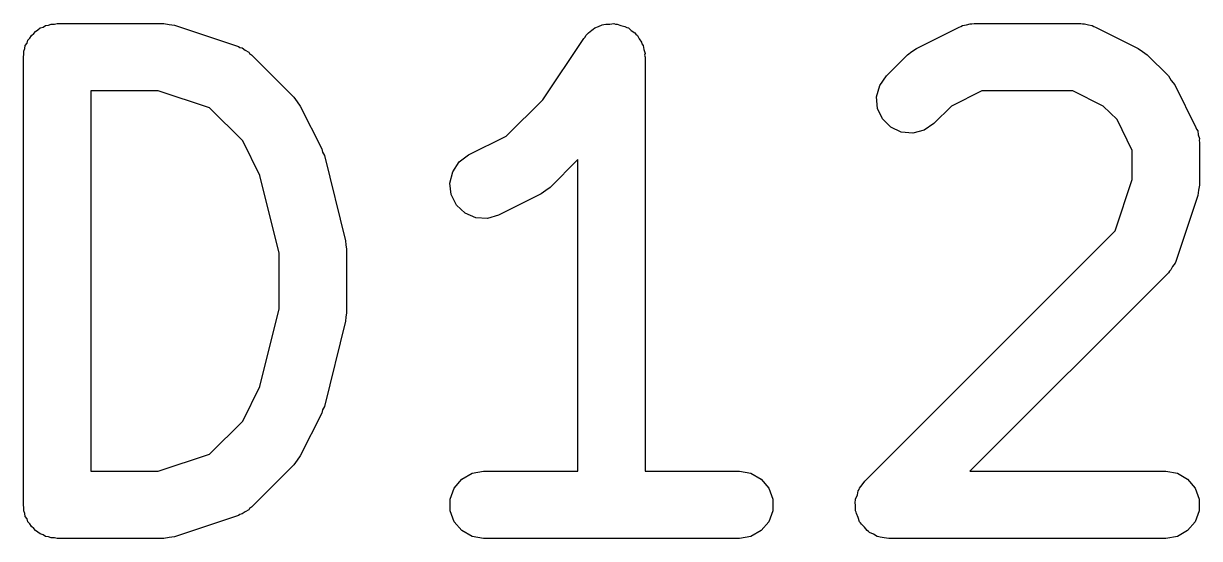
# Model space of a CAD drawing. Extents: x 35 to 250, y -99 to -35.
# Drawn here: x 246.202 to 248.828, y -50.212 to -49.062 of the extents above; entities that cross this region are included whole.
import ezdxf

# ---------------------------------------------------------------- set-up
doc = ezdxf.new("R2010")
doc.units = 0
doc.header["$MEASUREMENT"] = 0
doc.layers.add('BLACK', color=7, linetype='CONTINUOUS')

msp = doc.modelspace()

# ---------------------------------------------------------------- linework, layer by layer
at = {"layer": 'Black'}
for p, q in [((246.225, -49.085), (246.229, -49.0799)), ((246.229, -49.0799), (246.234, -49.0766)), ((246.234, -49.0766), (246.239, -49.0724)), ((246.239, -49.0724), (246.246, -49.0702)), ((246.246, -49.0702), (246.251, -49.0669)), ((246.251, -49.0669), (246.258, -49.0658)), ((246.258, -49.0658), (246.264, -49.0635)), ((246.264, -49.0635), (246.271, -49.0635)), ((246.271, -49.0635), (246.277, -49.0624)), ((246.277, -49.0624), (246.515, -49.0624)), ((246.515, -49.0624), (246.527, -49.0645)), ((246.527, -49.0645), (246.539, -49.0662)), ((246.539, -49.0662), (246.682, -49.1138)), ((247.464, -49.0834), (247.471, -49.0769)), ((247.471, -49.0769), (247.474, -49.0751)), ((247.474, -49.0751), (247.478, -49.0724)), ((247.478, -49.0724), (247.486, -49.0694)), ((247.486, -49.0694), (247.494, -49.0654)), ((247.494, -49.0654), (247.498, -49.0649)), ((247.498, -49.0649), (247.502, -49.0635)), ((247.502, -49.0635), (247.511, -49.0635)), ((247.511, -49.0635), (247.52, -49.0625)), ((247.52, -49.0625), (247.524, -49.0635)), ((247.524, -49.0635), (247.528, -49.0635)), ((247.528, -49.0635), (247.536, -49.0666)), ((247.536, -49.0666), (247.545, -49.0687)), ((247.545, -49.0687), (247.549, -49.071)), ((247.549, -49.071), (247.553, -49.0724)), ((247.553, -49.0724), (247.559, -49.0782)), ((247.559, -49.0782), (247.567, -49.0831)), ((248.196, -49.1179), (248.291, -49.0703)), ((248.291, -49.0703), (248.295, -49.0691)), ((248.295, -49.0691), (248.299, -49.0669)), ((248.299, -49.0669), (248.308, -49.0654)), ((248.308, -49.0654), (248.316, -49.0629)), ((248.316, -49.0629), (248.32, -49.0631)), ((248.32, -49.0631), (248.325, -49.0624)), ((248.325, -49.0624), (248.563, -49.0624)), ((248.563, -49.0624), (248.567, -49.0631)), ((248.567, -49.0631), (248.571, -49.0629)), ((248.571, -49.0629), (248.58, -49.0654)), ((248.58, -49.0654), (248.588, -49.0669)), ((248.588, -49.0669), (248.592, -49.0691)), ((248.592, -49.0691), (248.596, -49.0703)), ((248.596, -49.0703), (248.691, -49.1179)), ((246.206, -49.1117), (246.21, -49.106)), ((246.21, -49.106), (246.212, -49.0999)), ((246.212, -49.0999), (246.216, -49.0949)), ((246.216, -49.0949), (246.22, -49.0892)), ((246.22, -49.0892), (246.225, -49.085)), ((247.362, -49.2325), (247.453, -49.0958)), ((247.453, -49.0958), (247.456, -49.0928)), ((247.456, -49.0928), (247.458, -49.0892)), ((247.458, -49.0892), (247.464, -49.0834)), ((247.567, -49.0831), (247.569, -49.0865)), ((247.569, -49.0865), (247.573, -49.0892)), ((247.573, -49.0892), (247.577, -49.0969)), ((247.577, -49.0969), (247.582, -49.1041)), ((247.582, -49.1041), (247.583, -49.1081)), ((246.202, -49.1374), (246.203, -49.1309)), ((246.203, -49.1244), (246.205, -49.1182)), ((246.203, -49.1309), (246.203, -49.1244)), ((246.205, -49.1182), (246.206, -49.1117)), ((246.682, -49.1138), (246.685, -49.1159)), ((246.685, -49.1159), (246.69, -49.117)), ((246.69, -49.117), (246.697, -49.1221)), ((246.697, -49.1221), (246.705, -49.1263)), ((246.705, -49.1263), (246.707, -49.1295)), ((246.707, -49.1295), (246.711, -49.132)), ((246.711, -49.132), (246.806, -49.2272)), ((247.583, -49.1081), (247.586, -49.1117)), ((247.586, -49.1117), (247.587, -49.1205)), ((247.587, -49.1205), (247.59, -49.1291)), ((247.59, -49.1291), (247.589, -49.1333)), ((248.129, -49.1796), (248.176, -49.132)), ((248.176, -49.132), (248.186, -49.1251)), ((248.186, -49.1251), (248.196, -49.1179)), ((248.691, -49.1179), (248.701, -49.1251)), ((248.701, -49.1251), (248.711, -49.132)), ((248.711, -49.132), (248.759, -49.1796)), ((246.202, -50.1374), (246.202, -49.1374)), ((247.589, -49.1333), (247.59, -49.1374)), ((247.59, -49.1374), (247.59, -50.0624)), ((248.114, -49.2009), (248.129, -49.1796)), ((248.759, -49.1796), (248.765, -49.1894)), ((248.107, -49.2261), (248.114, -49.2009)), ((248.765, -49.1894), (248.773, -49.1991)), ((248.773, -49.1991), (248.82, -49.2943)), ((246.352, -49.2124), (246.352, -50.0624)), ((246.503, -49.2124), (246.352, -49.2124)), ((246.617, -49.2506), (246.503, -49.2124)), ((246.806, -49.2272), (246.813, -49.237)), ((246.813, -49.237), (246.82, -49.2467)), ((247.28, -49.3138), (247.362, -49.2325)), ((248.109, -49.252), (248.107, -49.2261)), ((248.342, -49.2124), (248.274, -49.2466)), ((248.545, -49.2124), (248.342, -49.2124)), ((248.613, -49.2466), (248.545, -49.2124)), ((246.692, -49.3247), (246.617, -49.2506)), ((246.82, -49.2467), (246.868, -49.3419)), ((248.12, -49.2756), (248.109, -49.252)), ((248.274, -49.2466), (248.235, -49.2857)), ((248.644, -49.277), (248.613, -49.2466)), ((248.139, -49.2941), (248.12, -49.2756)), ((248.235, -49.2857), (248.213, -49.3006)), ((248.678, -49.3456), (248.644, -49.277)), ((247.196, -49.356), (247.28, -49.3138)), ((248.162, -49.3051), (248.139, -49.2941)), ((248.188, -49.3073), (248.162, -49.3051)), ((248.213, -49.3006), (248.188, -49.3073)), ((248.82, -49.2943), (248.821, -49.2985)), ((248.821, -49.2985), (248.824, -49.3022)), ((248.824, -49.3022), (248.825, -49.3109)), ((248.825, -49.3109), (248.828, -49.3193)), ((246.73, -49.4017), (246.692, -49.3247)), ((246.868, -49.3419), (246.87, -49.3498)), ((248.828, -49.3193), (248.827, -49.3236)), ((248.827, -49.3236), (248.828, -49.3279)), ((248.828, -49.3279), (248.828, -49.4231)), ((246.87, -49.3498), (246.874, -49.3573)), ((246.874, -49.3573), (246.921, -49.5478)), ((247.175, -49.3715), (247.196, -49.356)), ((247.44, -49.3661), (247.378, -49.4285)), ((247.44, -50.0624), (247.44, -49.3661)), ((248.678, -49.4109), (248.678, -49.3456)), ((247.154, -49.4186), (247.161, -49.3933)), ((247.161, -49.3933), (247.175, -49.3715)), ((246.773, -49.5752), (246.73, -49.4017)), ((247.157, -49.4445), (247.154, -49.4186)), ((248.64, -49.5254), (248.678, -49.4109)), ((247.169, -49.4678), (247.157, -49.4445)), ((247.358, -49.4426), (247.263, -49.4902)), ((247.368, -49.4354), (247.358, -49.4426)), ((247.378, -49.4285), (247.368, -49.4354)), ((248.824, -49.4468), (248.777, -49.5897)), ((248.826, -49.4349), (248.824, -49.4468)), ((248.828, -49.4231), (248.826, -49.4349)), ((247.188, -49.4857), (247.169, -49.4678)), ((247.212, -49.496), (247.188, -49.4857)), ((247.238, -49.4976), (247.212, -49.496)), ((247.263, -49.4902), (247.238, -49.4976)), ((248.081, -50.0843), (248.64, -49.5254)), ((246.921, -49.5478), (246.922, -49.5569)), ((246.773, -49.6996), (246.773, -49.5752)), ((246.922, -49.5569), (246.923, -49.566)), ((246.923, -49.566), (246.923, -49.7088)), ((248.768, -49.6049), (248.764, -49.6126)), ((248.774, -49.5976), (248.768, -49.6049)), ((248.775, -49.5935), (248.774, -49.5976)), ((248.777, -49.5897), (248.775, -49.5935)), ((248.759, -49.619), (248.315, -50.0624)), ((248.761, -49.6154), (248.759, -49.619)), ((248.764, -49.6126), (248.761, -49.6154)), ((246.73, -49.8731), (246.773, -49.6996)), ((246.923, -49.7088), (246.922, -49.7178)), ((246.921, -49.727), (246.874, -49.9175)), ((246.922, -49.7178), (246.921, -49.727)), ((246.692, -49.9501), (246.73, -49.8731)), ((246.874, -49.9175), (246.87, -49.925)), ((246.868, -49.9328), (246.82, -50.0281)), ((246.87, -49.925), (246.868, -49.9328)), ((246.617, -50.0242), (246.692, -49.9501)), ((246.503, -50.0624), (246.617, -50.0242)), ((246.806, -50.0476), (246.711, -50.1428)), ((246.813, -50.0377), (246.806, -50.0476)), ((246.82, -50.0281), (246.813, -50.0377)), ((246.352, -50.0624), (246.503, -50.0624)), ((247.181, -50.0799), (247.204, -50.0669)), ((247.204, -50.0669), (247.229, -50.0624)), ((247.229, -50.0624), (247.44, -50.0624)), ((247.59, -50.0624), (247.801, -50.0624)), ((247.801, -50.0624), (247.826, -50.0669)), ((247.826, -50.0669), (247.849, -50.0799)), ((248.315, -50.0624), (248.753, -50.0624)), ((248.753, -50.0624), (248.779, -50.0669)), ((248.779, -50.0669), (248.801, -50.0799)), ((247.155, -50.1244), (247.164, -50.0999)), ((247.164, -50.0999), (247.181, -50.0799)), ((247.849, -50.0799), (247.866, -50.0999)), ((247.866, -50.0999), (247.875, -50.1244)), ((248.066, -50.1057), (248.068, -50.103)), ((248.068, -50.103), (248.069, -50.0999)), ((248.069, -50.0999), (248.075, -50.0924)), ((248.075, -50.0924), (248.081, -50.0843)), ((248.801, -50.0799), (248.818, -50.0999)), ((248.818, -50.0999), (248.827, -50.1244)), ((247.155, -50.1504), (247.155, -50.1244)), ((247.875, -50.1244), (247.875, -50.1504)), ((248.059, -50.1308), (248.06, -50.1277)), ((248.06, -50.1244), (248.064, -50.1151)), ((248.06, -50.1277), (248.06, -50.1244)), ((248.064, -50.1151), (248.066, -50.1057)), ((248.827, -50.1244), (248.827, -50.1504)), ((246.203, -50.1438), (246.202, -50.1374)), ((246.203, -50.1504), (246.203, -50.1438)), ((246.205, -50.1566), (246.203, -50.1504)), ((246.206, -50.163), (246.205, -50.1566)), ((246.697, -50.1527), (246.69, -50.1577)), ((246.705, -50.1485), (246.697, -50.1527)), ((246.707, -50.1453), (246.705, -50.1485)), ((246.711, -50.1428), (246.707, -50.1453)), ((247.164, -50.1749), (247.155, -50.1504)), ((247.875, -50.1504), (247.866, -50.1749)), ((248.06, -50.1406), (248.059, -50.1308)), ((248.06, -50.1504), (248.06, -50.1406)), ((248.061, -50.1535), (248.06, -50.1504)), ((248.062, -50.1568), (248.061, -50.1535)), ((248.827, -50.1504), (248.818, -50.1749)), ((246.21, -50.1687), (246.206, -50.163)), ((246.212, -50.1749), (246.21, -50.1687)), ((246.216, -50.1799), (246.212, -50.1749)), ((246.22, -50.1856), (246.216, -50.1799)), ((246.682, -50.1609), (246.539, -50.2085)), ((246.685, -50.1589), (246.682, -50.1609)), ((246.69, -50.1577), (246.685, -50.1589)), ((247.181, -50.1948), (247.164, -50.1749)), ((247.866, -50.1749), (247.849, -50.1948)), ((248.066, -50.1657), (248.062, -50.1568)), ((248.069, -50.1749), (248.066, -50.1657)), ((248.071, -50.1774), (248.069, -50.1749)), ((248.073, -50.1804), (248.071, -50.1774)), ((248.08, -50.1873), (248.073, -50.1804)), ((248.818, -50.1749), (248.801, -50.1948)), ((246.225, -50.1898), (246.22, -50.1856)), ((246.229, -50.1948), (246.225, -50.1898)), ((246.234, -50.1981), (246.229, -50.1948)), ((246.239, -50.2023), (246.234, -50.1981)), ((246.246, -50.2046), (246.239, -50.2023)), ((246.251, -50.2079), (246.246, -50.2046)), ((246.258, -50.209), (246.251, -50.2079)), ((246.264, -50.2112), (246.258, -50.209)), ((246.539, -50.2085), (246.527, -50.2103)), ((247.204, -50.2079), (247.181, -50.1948)), ((247.229, -50.2124), (247.204, -50.2079)), ((247.826, -50.2079), (247.801, -50.2124)), ((247.849, -50.1948), (247.826, -50.2079)), ((248.086, -50.1948), (248.08, -50.1873)), ((248.089, -50.1965), (248.086, -50.1948)), ((248.091, -50.1988), (248.089, -50.1965)), ((248.1, -50.203), (248.091, -50.1988)), ((248.108, -50.2079), (248.1, -50.203)), ((248.112, -50.2084), (248.108, -50.2079)), ((248.115, -50.2098), (248.112, -50.2084)), ((248.779, -50.2079), (248.753, -50.2124)), ((248.801, -50.1948), (248.779, -50.2079)), ((246.271, -50.2112), (246.264, -50.2112)), ((246.277, -50.2124), (246.271, -50.2112)), ((246.515, -50.2124), (246.277, -50.2124)), ((246.527, -50.2103), (246.515, -50.2124)), ((247.801, -50.2124), (247.229, -50.2124)), ((248.124, -50.2107), (248.115, -50.2098)), ((248.134, -50.2124), (248.124, -50.2107)), ((248.753, -50.2124), (248.134, -50.2124))]:
    msp.add_line(p, q, dxfattribs=at)

doc.saveas('drawing.dxf')
